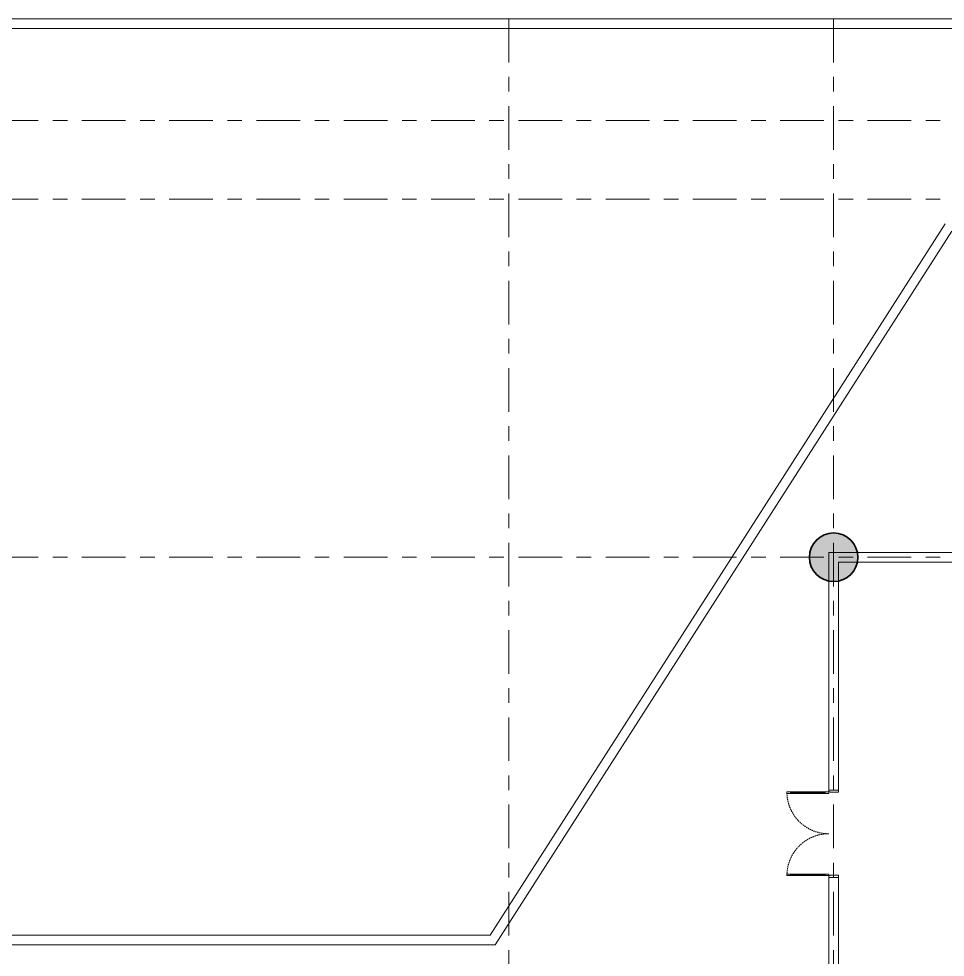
# Model space of a CAD drawing. Header units: millimetres. Extents: x 90964 to 877642, y 656808 to 1438307.
# Drawn here: x 369984 to 389090, y 943731 to 963076 of the extents above; entities that cross this region are included whole.
import ezdxf

# ---------------------------------------------------------------- set-up
doc = ezdxf.new("R2010")
doc.units = ezdxf.units.MM
doc.header["$LTSCALE"] = 300
for name, pattern in [('CENTER', [3, 1.5, -0.5, 0.5, -0.5]), ('HIDDEN2', [0.1875, 0.125, -0.0625]), ('Overhead', [3.96875, 2.38125, -1.5875])]:
    doc.linetypes.add(name, pattern=pattern)
for name, color, linetype, lineweight in [('A-COT VACH', 2, 'Continuous', 35), ('A-CUA', 25, 'Continuous', 5), ('A-HATCH', 251, 'Continuous', 5), ('A-TRUC', 250, 'CENTER', 5), ('A-WALL', 113, 'Continuous', 9), ('S-STRS-MBND', 31, 'Overhead', 9)]:
    doc.layers.add(name, color=color, linetype=linetype, lineweight=lineweight)

# ---------------------------------------------------------------- blocks, each defined once
blk = doc.blocks.new('luoicotthapdoi')
at = {"layer": 'A-HATCH'}
h = blk.add_hatch(color=256, dxfattribs=at)
h.dxf.hatch_style = 1
edge = h.paths.add_edge_path()
edge.add_arc((386788, 970252), 500, 0, 360)
edge = h.paths.add_edge_path()
edge.add_arc((393088, 977636), 500, 0, 360)
edge = h.paths.add_edge_path()
edge.add_arc((399388, 970252), 500, 0, 360)
edge = h.paths.add_edge_path()
edge.add_arc((399388, 961252), 500, 0, 360)
edge = h.paths.add_edge_path()
edge.add_arc((399388, 952252), 500, 0, 360)
edge = h.paths.add_edge_path()
edge.add_arc((386788, 952252), 500, 0, 360)
edge = h.paths.add_edge_path()
edge.add_arc((386788, 961252), 500, 0, 360)
edge = h.paths.add_edge_path()
edge.add_arc((380088, 961252), 500, 0, 360)
edge = h.paths.add_edge_path()
edge.add_arc((367488, 961252), 500, 0, 360)
edge = h.paths.add_edge_path()
edge.add_arc((360788, 961252), 500, 0, 360)
edge = h.paths.add_edge_path()
edge.add_arc((360788, 952252), 500, 0, 360)
edge = h.paths.add_edge_path()
edge.add_arc((348188, 952252), 500, 0, 360)
edge = h.paths.add_edge_path()
edge.add_arc((348188, 961252), 500, 0, 360)
edge = h.paths.add_edge_path()
edge.add_arc((348188, 970252), 500, 0, 360)
edge = h.paths.add_edge_path()
edge.add_arc((354488, 977636), 500, 0, 360)
edge = h.paths.add_edge_path()
edge.add_arc((360788, 970252), 500, 0, 360)
at = {"layer": 'A-COT VACH'}
blk.add_circle((386788, 970252), 500, dxfattribs=at)
at = {"layer": 'A-TRUC', "ltscale": 2}
for p, q in [((380088, 981352), (380088, 950252)), ((386788, 981352), (386788, 950252)), ((333488, 979252), (414088, 979252)), ((333488, 977636), (414088, 977636)), ((333488, 970252), (414088, 970252))]:
    blk.add_line(p, q, dxfattribs=at)
blk = doc.blocks.new('*U285')
for p, q in [((-2310, 1050), (-2350, 1050)), ((-2330, 100), (-2330, 1050)), ((-90, 1050), (-50, 1050)), ((-70, 100), (-70, 1050)), ((-2310, 100), (-2350, 100)), ((-90, 100), (-50, 100))]:
    blk.add_line(p, q)
for points in [[(-2350, 0), (-2310, 0), (-2310, 1150), (-2350, 1150)], [(-50, 0), (-90, 0), (-90, 1150), (-50, 1150)], [(0, -267), (-60, -267), (-60, -40), (-50, -40), (-50, 0), (0, 0)], [(-2400, -267), (-2340, -267), (-2340, -40), (-2350, -40), (-2350, 0), (-2400, 0)]]:
    blk.add_lwpolyline(points, close=True)
at = {"linetype": 'HIDDEN2'}
for centre, start, end in [((-2350, 0), 0, 90), ((-50, 0), 90, 180)]:
    blk.add_arc(centre, 1150, start, end, dxfattribs=at)

msp = doc.modelspace()

# ---------------------------------------------------------------- linework, layer by layer
at = {"layer": 'A-WALL', "lineweight": 18}
for p, q in [((389089.9, 958851.3), (379707.2, 944185.3)), ((379807.7, 943985.3), (389225.6, 958698.7)), ((379707.2, 944185.3), (367868, 944185.3)), ((367767.6, 943985.3), (379807.7, 943985.3))]:
    msp.add_line(p, q, dxfattribs=at)
at = {"layer": 'A-WALL'}
for p, q in [((386687.5, 947176.3), (386687.5, 952076.3)), ((386687.5, 952076.3), (393241.6, 952076.3)), ((386887.5, 947176.3), (386887.5, 951876.3)), ((386887.5, 951876.3), (393241.6, 951876.3)), ((386687.5, 947176.3), (386887.5, 947176.3)), ((386687.5, 940476.3), (386687.5, 945376.3)), ((386687.5, 945376.3), (386887.5, 945376.3)), ((386887.5, 940276.3), (386887.5, 945376.3))]:
    msp.add_line(p, q, dxfattribs=at)
at = {"layer": 'S-STRS-MBND', "linetype": 'Continuous'}
msp.add_line((414087.6, 963076.3), (333487.6, 963076.3), dxfattribs=at)
at = {"layer": 'S-STRS-MBND', "color": 250, "linetype": 'Continuous'}
msp.add_lwpolyline([(341213.3, 932176.3), (333687.6, 932176.3), (333687.6, 962876.3), (413887.6, 962876.3), (413887.6, 932176.3), (406361.9, 932176.3)], dxfattribs=at)

# ---------------------------------------------------------------- block references
at = {"layer": 'A-COT VACH'}
msp.add_blockref('luoicotthapdoi', (0, -18276), dxfattribs=at)
at = {"layer": 'A-CUA', "extrusion": (0, 0, -1), "xscale": 0.7500000000000011, "yscale": 0.7500000000000011, "zscale": -0.7500000000000011, "rotation": 270}
msp.add_blockref('*U285', (-386687.6, 945376.3), dxfattribs=at)

doc.saveas('drawing.dxf')
